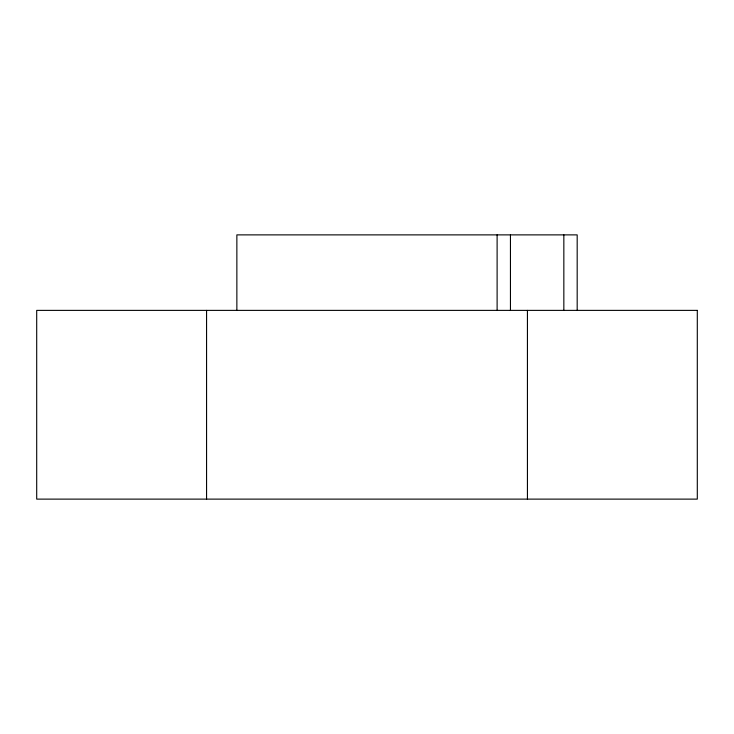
<?xml version="1.0" encoding="UTF-8"?>
<svg xmlns="http://www.w3.org/2000/svg" width="734" height="734" viewBox="0 0 734 734"><rect width="100%" height="100%" fill="white"/><g stroke="black" fill="none" stroke-linecap="round" stroke-linejoin="round"><path stroke-width="1.1" d="M577.181 310.381L577.181 234.88L236.862 234.88L236.862 310.381M563.84 234.88L563.84 310.381M527.434 310.381L527.434 499.12M510.451 234.88L510.451 310.381M497.111 234.88L497.111 310.381M206.566 310.381L206.566 499.12M697.3 310.381L36.7 310.381L36.7 499.12L697.3 499.12L697.3 310.381"/></g></svg>
